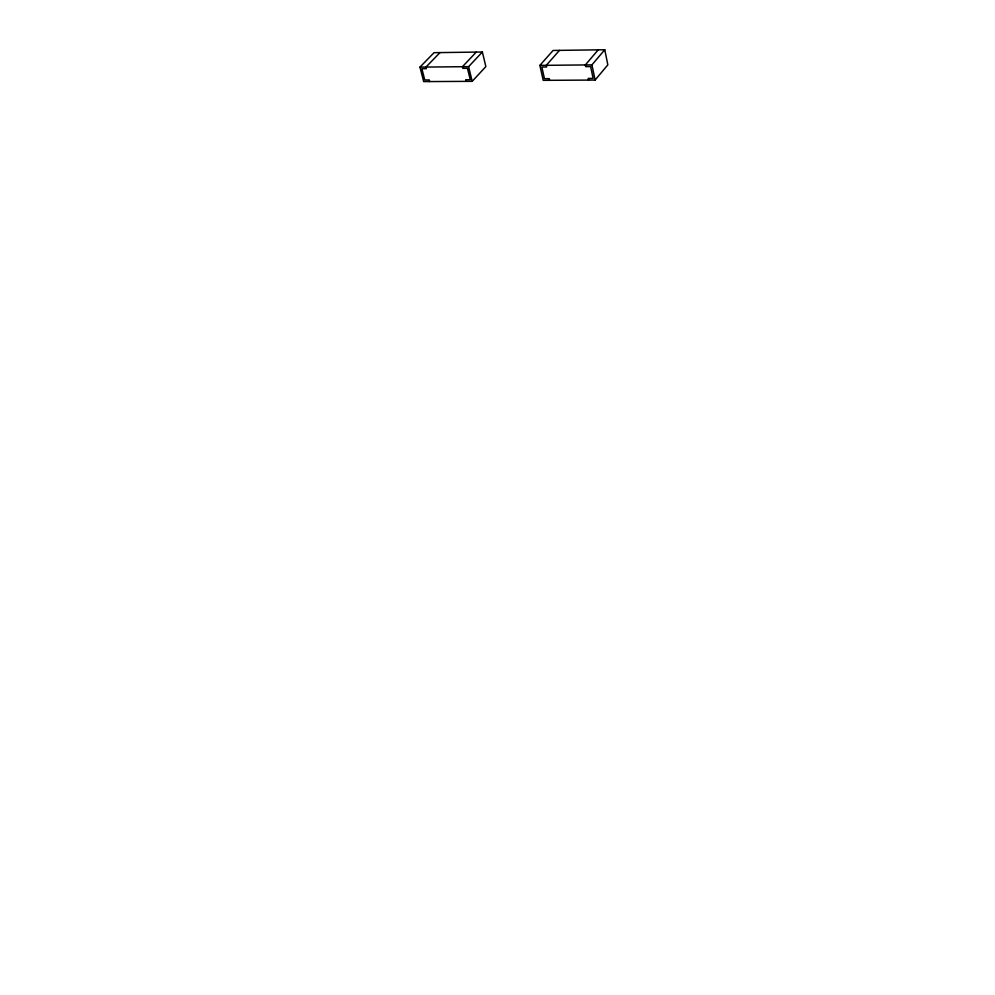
<?xml version="1.0" encoding="UTF-8"?>
<svg xmlns="http://www.w3.org/2000/svg" width="995" height="995" viewBox="0 0 995 995"><rect width="100%" height="100%" fill="white"/><g stroke="black" fill="none" stroke-linecap="round" stroke-linejoin="round"><path stroke-width="1.49" d="M595.11 80.06L607.846 64.837L604.761 49.75L553.096 50.459L539.862 65.384L543.22 80.346L595.11 80.06L591.938 64.874L604.761 49.75M598.219 49.837L585.346 64.936L585.694 66.628L590.644 66.578L593.107 78.394L588.182 78.418L588.542 80.097M559.476 50.372L546.292 65.322L546.665 66.988L541.852 67.038L544.452 78.68L549.252 78.655L549.626 80.309M472.19 81.341L485.858 66.59L482.376 52.014L434.056 52.673L419.952 67.125L423.683 81.602L472.19 81.341L468.608 66.653L482.376 52.014M476.257 52.101L462.451 66.715L462.849 68.344L467.463 68.307L470.262 79.724L465.66 79.749L466.058 81.366M440.026 52.586L425.959 67.063L426.37 68.68L421.868 68.717L424.765 79.986L429.268 79.961L429.678 81.565M539.862 65.384L591.938 64.874M419.952 67.125L468.608 66.653"/></g></svg>
